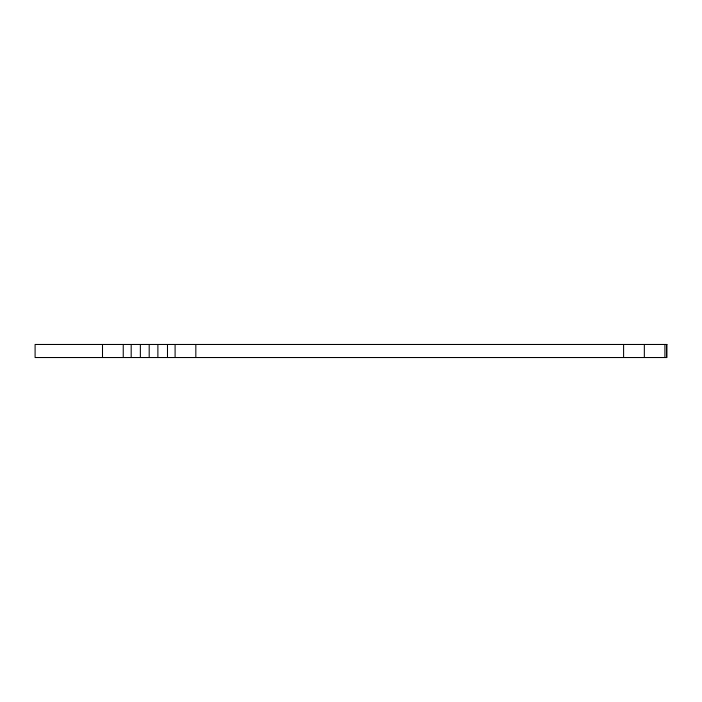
<?xml version="1.0" encoding="UTF-8"?>
<svg xmlns="http://www.w3.org/2000/svg" width="702" height="702" viewBox="0 0 702 702"><rect width="100%" height="100%" fill="white"/><g stroke="black" fill="none" stroke-linecap="round" stroke-linejoin="round"><path stroke-width="1.05" d="M666.496 344.471L666.496 357.529M664.899 344.471L664.899 357.529M644.339 344.471L644.339 357.529M623.595 344.471L623.595 357.529M195.832 344.471L195.832 357.529M175.096 344.471L175.096 357.529M167.488 344.471L167.488 357.529M157.88 344.471L157.88 357.529M149.193 344.471L149.193 357.529M140.365 344.471L140.365 357.529M131.186 344.471L131.186 357.529M123.245 344.471L123.245 357.529M102.501 344.471L102.501 357.529M666.9 344.471L35.1 344.471L35.1 357.529L666.9 357.529L666.9 344.471"/></g></svg>
